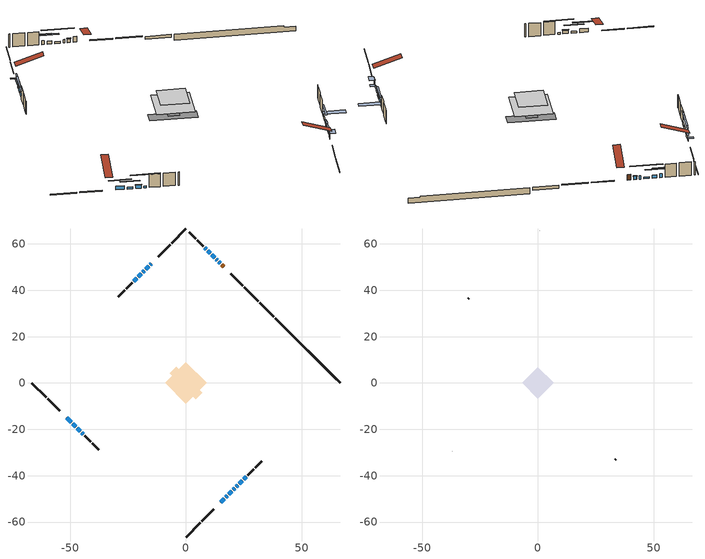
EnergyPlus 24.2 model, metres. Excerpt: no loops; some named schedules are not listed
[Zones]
conditioned space
 floor outside (Floor1 construction): -1.99,0 0,1.99 1.99,0 0,-1.99 z0.77
 floor adiabatic (Floor3 construction): -2.67,0 0,2.67 2.67,0 0,-2.67 z0.77
 floor adiabatic (AdiabaticFloorConstruction): -8.87,0 0,8.87 8.87,0 0,-8.87 z3.21
 floor foundation (Slab1 construction): -6.97,4.16 -4.16,6.97 6.97,-4.16 4.16,-6.97 z-1.43
 floor foundation (Slab2 construction): -2.67,0 0,2.67 2.67,0 0,-2.67 z-0.3
 wall outside (RimJoist1 construction): 0,-66.45 6.09,-60.36 / -66.45,0 -60.36,-6.09 / 0,66.45 -6.09,60.36 / 31.23,35.22 25.14,41.31 z0.77:1.07
 wall outside (RimJoist2 construction): 6.75,-59.71 11.97,-54.48 / -59.71,-6.75 -54.48,-11.97 / -6.75,59.71 -11.97,54.48 / 24.48,41.97 19.26,47.2 z0.77:1.07
 wall outside (AdiabaticWallConstruction 1): 16.22,50.23 15.39,51.06 z0.77:2.8
 wall outside (AdiabaticWallConstruction): -15,51.45 -15.4,51.05 / 24.98,-41.47 26.06,-40.39 z0.77:1.69; 15.01,-51.45 16.46,-49.99 z0.77:2.83; 17.12,-49.34 17.77,-48.69 / 21.69,-44.76 22.34,-44.11 z0.77:1.61; -51.45,-15.01 -49.47,-16.98 / -21.26,45.19 -22.59,43.86 / 22.99,-43.46 24.33,-42.13 z0.77:2.17; -48.81,-17.64 -47.52,-18.93 z0.77:1.43; 14.73,51.72 14.1,52.35 / -16.06,50.4 -17.32,49.14 / -46.86,-19.59 -45.6,-20.85 z0.77:1.97; 18.42,-48.03 19.79,-46.67 / 20.44,-46.01 21.04,-45.42 z0.77:2.07; 13.45,53 13.15,53.3 z0.77:1.99; 12.5,53.96 11.2,55.25 z0.77:1.4; -44.95,-21.5 -44.41,-22.05 z0.77:1.38; 10.54,55.91 9.47,56.99 z0.77:1.84; 8.81,57.64 8.16,58.29 / -17.97,48.48 -18.62,47.83 z0.77:2.14; -19.28,47.18 -20.61,45.85 z0.77:2.19
 wall outside (Wall1 construction): 26.72,-39.74 29.29,-37.17 / -43.75,-22.7 -41.18,-25.27 / -23.25,43.2 -25.82,40.63 / 7.51,58.95 4.94,61.52 z0.77:5.65
 wall outside (Wall2 construction): 29.94,-36.51 32.72,-33.74 / -40.53,-25.93 -37.75,-28.7 / -26.48,39.98 -29.25,37.2 / 4.28,62.17 1.51,64.94 z0.77:5.65
 wall foundation (FoundationWall1 construction): 38.58,27.88,-1.43 38.58,27.88,0.7 63.66,2.79,0.7 63.66,2.79,0.29 66.45,0,0.29 66.45,0,-1.43
 wall foundation (FoundationWall2 construction): 37.92,28.53 31.89,34.57 z-0.3:0.77
 window (WindowConstruction 17): -15.01,51.45 -15.4,51.05 z0.77:1.68
 window (WindowConstruction 7): 15.01,-51.45 16.46,-49.99 z0.77:2.83
 window (WindowConstruction 8): 17.12,-49.33 17.76,-48.69 z0.77:1.61
 window (WindowConstruction 9): -51.45,-15.01 -49.47,-16.98 z0.77:2.17
 window (WindowConstruction 10): -48.81,-17.64 -47.52,-18.93 z0.77:1.43
 window (WindowConstruction 11): 14.73,51.72 14.1,52.35 z0.77:1.96
 window (WindowConstruction 12): -16.06,50.4 -17.32,49.14 z0.77:1.96
 window (WindowConstruction 13): 18.42,-48.03 19.79,-46.67 z0.77:2.07
 window (WindowConstruction 14): 20.44,-46.01 21.03,-45.42 z0.77:2.07
 window (WindowConstruction 18): 13.45,53.01 13.15,53.3 z0.77:1.99
 window (WindowConstruction 15): 21.69,-44.76 22.34,-44.11 z0.77:1.61
 window (WindowConstruction 16): -46.86,-19.59 -45.6,-20.85 z0.77:1.96
 window (WindowConstruction 19): 12.49,53.96 11.2,55.25 z0.77:1.4
 window (WindowConstruction 20): -44.95,-21.51 -44.41,-22.04 z0.77:1.38
 window (WindowConstruction): 10.54,55.91 9.47,56.99 z0.77:1.84
 window (WindowConstruction 1): 8.81,57.64 8.16,58.29 z0.77:2.14
 window (WindowConstruction 2): -17.97,48.48 -18.62,47.83 z0.77:2.14
 window (WindowConstruction 3): -19.28,47.18 -20.61,45.85 z0.77:2.19
 window (WindowConstruction 4): -21.26,45.19 -22.59,43.86 z0.77:2.17
 window (WindowConstruction 5): 23,-43.46 24.33,-42.13 z0.77:2.17
 window (WindowConstruction 6): 24.98,-41.47 26.06,-40.39 z0.77:1.68
 door (Door): 16.22,50.23 15.39,51.06 z0.77:2.8
 ceiling adiabatic (AdiabaticFloorConstruction): 0,-8.87 8.87,0 0,8.87 -8.87,0 z3.21
attic - vented
 floor to conditioned space (Floor2 construction Reversed): -6.7,0 0,6.7 6.7,0 0,-6.7 z5.65
 wall outside (Wall3 construction): 33.37,-33.08 33.57,-32.89 / -37.1,-29.36 -36.9,-29.55 / -29.91,36.55 -30.1,36.35 / 0.85,65.6 0.66,65.8 z0.77:5.65
 roof outside (Roof1 construction): 14.35,-52.1,5.65 7.83,-45.58,8.72 6.11,-47.3,8.72 12.63,-53.82,5.65; -52.1,-14.35,5.65 -45.58,-7.83,8.72 -47.3,-6.11,8.72 -53.82,-12.63,5.65; -14.35,52.1,5.65 -7.83,45.58,8.72 -6.11,47.3,8.72 -12.63,53.82,5.65; 16.88,49.57,5.65 10.36,43.05,8.72 12.08,41.33,8.72 18.6,47.85,5.65
shading: -15.51,50.95 -14.9,51.55 -16.19,52.85 -16.8,52.24 z1.83; 16.57,-49.89 14.9,-51.55 16.19,-52.85 17.86,-51.18 z2.98; 17.87,-48.58 17.01,-49.44 18.31,-50.73 19.16,-49.88 z1.76; -47.82,-18.63 -53.09,-13.36 -53.38,-13.65 -48.11,-18.92 z4.49; -45.87,-20.58 -50.46,-15.99 -50.75,-16.28 -46.16,-20.87 z3.76; 13.96,52.49 14.88,51.58 15.17,51.87 14.25,52.78 z2.17; -17.46,48.99 -15.92,50.54 -16.21,50.83 -17.75,49.28 z2.17; 19.93,-46.52 18.28,-48.17 18.57,-48.46 20.22,-46.82 z2.27; 21.18,-45.28 20.3,-46.15 20.59,-46.44 21.47,-45.57 z2.27; 22.48,-43.97 21.55,-44.9 21.84,-45.19 22.77,-44.26 z1.81; -45.46,-20.99 -47.01,-19.45 -47.3,-19.74 -45.75,-21.28 z2.17; 8.04,58.41 15.66,50.8 15.95,51.09 8.33,58.7 z5.88; -41.25,-25.21 -48.11,-18.34 -48.4,-18.63 -41.54,-25.5 z5.85; 7.82,58.63 12.19,54.26 12.48,54.55 8.11,58.92 z4.17; 6.52,59.94 10.46,56 10.75,56.29 6.81,60.23 z4.47; -20.27,46.19 -16.33,50.13 -16.62,50.42 -20.56,46.48 z4.47; -22.25,44.2 -17.63,48.82 -17.92,49.11 -22.54,44.49 z4.52; -24.24,42.21 -19.62,46.84 -19.91,47.13 -24.53,42.5 z4.49; 25.97,-40.48 21.35,-45.1 21.64,-45.39 26.26,-40.77 z4.49; 26.17,-40.29 24.88,-41.58 30.05,-46.75 31.34,-45.46 z1.83
[Building]
Building 1: Terrain=Suburbs
[Site:Location]
Moncton Intl AP_NB: Latitude {deg}=46.11; Longitude {deg}=-64.68; Time Zone {hr}=-4; Elevation {m}=71; Keep Site Location Information=Yes
[Site:GroundTemperature:Shallow]
1.33672, -0.726403, -0.891626, 0.0874321, 4.0178, 7.92987, 11.3214, 13.4699, 13.6524, 11.905, 8.59993, 4.80787
[Site:WaterMainsTemperature]
Calculation Method=Schedule; Temperature Schedule=mains temperature schedule
[Material] Roughness=Rough; Thermal Absorptance=0.9
Name | Thickness {m} | Conductivity {W/m-K} | Density {kg/m3} | Specific Heat {J/kg-K} | Solar Absorptance | Visible Absorptance
asphalt or fiberglass shingles | 0.00635 | 0.162714 | 1121.4 | 1465.45 | 0.4 | 0.4
ceiling loosefill ins | 0.254 | 0.0480833 | 16.02 | 1046.75 | 0.7 | 0.7
ceiling stud and cavity | 0.1397 | 0.0862361 | 65.682 | 1177.47 | 0.7 | 0.7
concrete 4.0 in. | 0.1016 | 1.803125 | 2242.8 | 837.4 | 0.7 | 0.7
concrete 8.0 in. | 0.2032 | 1.803125 | 2242.8 | 837.4 | 0.7 | 0.7
door material | 0.04445 | 0.053851 | 512.64 | 1214.23 | 0.7 | 0.7
exterior vertical ins | 0.0207206 | 0.029427 | 32.04 | 1214.23 | 0.7 | 0.7
exterior vertical ins 1 | 0.00108814 | 0.029427 | 32.04 | 1214.23 | 0.7 | 0.7
floor covering | 0.0127 | 0.0433444 | 54.468 | 1339.84 | 0.6 | 0.6
floor covering 1 | 0.0127 | 9.015625 | 54.468 | 1339.84 | 0.6 | 0.6
floor rigid ins | 0.051816 | 0.029427 | 32.04 | 1214.23 | 0.7 | 0.7
floor rigid ins 1; wall rigid ins | 0.512978 | 0.029427 | 32.04 | 1214.23 | 0.7 | 0.7
floor stud and cavity | 0.1397 | 0.398287 | 92.3553 | 1139.71 | 0.7 | 0.7
floor stud and cavity 1 | 0.0889 | 0.266847 | 50.32683 | 1063.81 | 0.7 | 0.7
floor stud and cavity 2 | 0.1397 | 1.75129 | 37.0049 | 1207.88 | 0.7 | 0.7
furniture material conditioned space 1 | 0.1524 | 0.115458 | 640.8 | 1214.23 | 0.6 | 0.6
gypsum board | 0.0127 | 0.160291 | 801 | 837.4 | 0.6 | 0.6
gypsum board 1 | 0.0127 | 0.160291 | 801 | 837.4 | 0.7 | 0.7
osb sheathing 0.5 in. | 0.0127 | 0.115458 | 512.64 | 1214.23 | 0.7 | 0.7
osb sheathing 0.75 in. | 0.01905 | 0.115458 | 512.64 | 1214.23 | 0.7 | 0.7
osb sheathing 2.0 in. | 0.0508 | 0.115458 | 512.64 | 1214.23 | 0.7 | 0.7
rim joist stud and cavity | 0.0508 | 0.0434109 | 125.044 | 1163.47 | 0.6 | 0.6
rim joist stud and cavity 1 | 0.0508 | 0.0631872 | 125.044 | 1163.47 | 0.6 | 0.6
wall stud and cavity | 0.1397 | 0.110654 | 139.0536 | 1170.24 | 0.7 | 0.7
wall stud and cavity 1 | 0.1397 | 0.110808 | 139.0536 | 1170.24 | 0.7 | 0.7
wall stud and cavity 2 | 0.0889 | 6.1454 | 50.32683 | 1063.81 | 0.6 | 0.6
wall stud and cavity 3 | 0.0889 | 0.380278 | 52.3479 | 1209.89 | 0.7 | 0.7
wall stud and cavity 4 | 0.0889 | 0.391764 | 83.0341 | 1211.67 | 0.7 | 0.7
wood siding | 0.0254 | 0.102417 | 544.68 | 1172.36 | 0.4 | 0.4
wood siding 1 | 0.00254 | 0.102417 | 544.68 | 1172.36 | 0.4 | 0.4
wood siding 2; wood siding 3; wood siding 4 | 0.0254 | 0.102417 | 544.68 | 1172.36 | 0.7 | 0.7
[WindowMaterial:SimpleGlazingSystem]
Name | U-Factor {W/m2-K} | Solar Heat Gain Coefficient
WindowMaterial | 2.2394 | 0.57
WindowMaterial 1 | 2.28596 | 0.55
WindowMaterial 10 | 2.31265 | 0.54
WindowMaterial 11 | 2.09632 | 0.64
WindowMaterial 12 | 2.31492 | 0.54
WindowMaterial 13 | 2.986628 | 0.6
WindowMaterial 14 | 7.47906 | 0.7
WindowMaterial 15 | 4.83993 | 0.55
WindowMaterial 2 | 2.946882 | 0.58
WindowMaterial 3 | 2.16275 | 0.6
WindowMaterial 4 | 2.89692 | 0.69
WindowMaterial 5 | 2.2729 | 0.55
WindowMaterial 6 | 2.969594 | 0.6
WindowMaterial 7 | 2.3717 | 0.51
WindowMaterial 8 | 2.061114 | 0.65
WindowMaterial 9 | 2.43132 | 0.48
[Construction]
AdiabaticFloorConstruction: floor stud and cavity 2, floor rigid ins 1, osb sheathing 0.75 in., floor covering
AdiabaticWallConstruction: wood siding 3, wall rigid ins, wall stud and cavity 3, gypsum board
AdiabaticWallConstruction 1: wood siding 4, wall rigid ins, wall stud and cavity 3, gypsum board
Door: door material
Floor1 construction: floor stud and cavity, floor rigid ins, osb sheathing 0.75 in., floor covering
Floor2 construction Reversed: gypsum board, ceiling stud and cavity, ceiling loosefill ins
Floor3 construction: floor stud and cavity 1, floor covering 1
FoundationWall1 construction: concrete 8.0 in., gypsum board 1
FoundationWall2 construction: concrete 8.0 in.
furniture construction conditioned space 1: furniture material conditioned space 1
PartitionWallConstruction: gypsum board, wall stud and cavity 4, gypsum board
RimJoist1 construction: wood siding 2, osb sheathing 2.0 in., rim joist stud and cavity
RimJoist2 construction: wood siding 2, osb sheathing 2.0 in., rim joist stud and cavity 1
Roof1 construction: asphalt or fiberglass shingles
Slab1 construction; Slab2 construction: concrete 4.0 in.
Wall1 construction: wood siding, osb sheathing 0.5 in., wall stud and cavity, gypsum board
Wall2 construction: wood siding, osb sheathing 0.5 in., wall stud and cavity 1, gypsum board
Wall3 construction: wood siding 1, wall stud and cavity 2
WindowConstruction: WindowMaterial
WindowConstruction 1: WindowMaterial 1
WindowConstruction 10: WindowMaterial 9
WindowConstruction 11; WindowConstruction 12; WindowConstruction 16: WindowMaterial 10
WindowConstruction 13: WindowMaterial 11
WindowConstruction 14: WindowMaterial 12
WindowConstruction 15; WindowConstruction 8: WindowMaterial 7
WindowConstruction 17; WindowConstruction 18: WindowMaterial 13
WindowConstruction 19: WindowMaterial 14
WindowConstruction 2: WindowMaterial 2
WindowConstruction 20: WindowMaterial 15
WindowConstruction 3: WindowMaterial 3
WindowConstruction 4; WindowConstruction 5: WindowMaterial 4
WindowConstruction 6: WindowMaterial 5
WindowConstruction 7: WindowMaterial 6
WindowConstruction 9: WindowMaterial 8
[Zone] Multiplier=1; Part of Total Floor Area=Yes
Name | Volume {m3}
attic - vented | 44.7752
conditioned space | 504
[Space]
Name | Zone | Volume {m3}
attic - vented 1 | attic - vented | 44.7752
conditioned space 1 | conditioned space | 504
[ZoneInfiltration:EffectiveLeakageArea]
infil attic - vented 1: Zone or Space=attic - vented 1; Schedule=Always On Discrete; Effective Air Leakage Area {cm2}=3165.88; Stack Coefficient=0.000552949; Wind Coefficient=1.58878e-05
[ZoneMixing]
whole house fan mix: Zone or Space=attic - vented; Schedule=Always On Continuous; Design Flow Rate Calculation Method=Flow/Zone; Design Flow Rate {m3/s}=0; Source Zone or Space=conditioned space
[SurfaceProperty:ExposedFoundationPerimeter] Exposed Perimeter Calculation Method=TotalExposedPerimeter
Name | Total Exposed Perimeter {m}
Slab1 | 39.422
Slab2 | 8.534
[InternalMass] Zone or ZoneList=conditioned space; Space or SpaceList=conditioned space 1
Name | Construction | Surface Area {m2}
furniture mass conditioned space 1 | furniture construction conditioned space 1 | 102.456
partition wall mass | PartitionWallConstruction | 241.929
[Lights]
interior lighting: Zone or ZoneList or Space or SpaceList=conditioned space 1; Schedule=interior lighting schedule; Design Level Calculation Method=LightingLevel; Lighting Level {W}=343.2; Return Air Fraction=0; Fraction Radiant=0.6; Fraction Visible=0.2; Fraction Replaceable=1
[People]
occupants: Zone or ZoneList or Space or SpaceList=conditioned space 1; Number of People Schedule=occupants schedule; Number of People Calculation Method=People; Number of People=3; Fraction Radiant=0.314171; Sensible Heat Fraction=0.56303; Activity Level Schedule=occupants activity schedule; Carbon Dioxide Generation Rate {m3/s-W}=0; Enable ASHRAE 55 Comfort Warnings=No; Mean Radiant Temperature Calculation Type=EnclosureAveraged
[ElectricEquipment] Zone or ZoneList or Space or SpaceList=conditioned space 1; Design Level Calculation Method=EquipmentLevel
Name | Schedule | Design Level {W} | Fraction Latent | Fraction Radiant | Fraction Lost
clothes dryer | clothes dryer schedule | 140.772 | 0.015 | 0.081 | 0.85
clothes washer | clothes washer schedule | 32.1985 | 0.03 | 0.162 | 0.7
cooking range | cooking range schedule | 215.147 | 0.08 | 0.432 | 0.2
dishwasher | dishwasher schedule | 66.8632 | 0.3 | 0.18 | 0.4
fridge | fridge schedule | 72.9452 | 0 | 0.6 | 0
mech vent bath fan 0 | mech vent bath fan 0 schedule | 50.2 | 0 | 0 | 1
mech vent house fan | mech vent house fan schedule | 0 | 0 | 0 | 1
mech vent house fan cfis | mech vent house fan cfis schedule | 0 | 0 | 0 | 0
misc plug loads | misc plug loads schedule | 494.7 | 0.045 | 0.513 | 0.1
whole house fan | Always On Discrete | 0 | 0 | 0 | 1
[OtherEquipment] Zone or ZoneList or Space or SpaceList=conditioned space 1; Design Level Calculation Method=EquipmentLevel
Name | Fuel Type | Schedule | Design Level {W} | Fraction Latent | Fraction Radiant | Fraction Lost
clothes dryer 1 | Electricity | clothes dryer schedule | 0 | 0.015 | 0.081 | 0.85
cooking range 1 | Electricity | cooking range schedule | 0 | 0.08 | 0.432 | 0.2
general water use latent | None | general water use schedule | 62.594 | 1 | 0 | 0
general water use sensible | None | general water use schedule | -61.6891 | 0 | 0.6 | 0
mech vent house fan latent load | None | Always On Discrete | 0 | 1 | 0 | 0
mech vent house fan sensible load | None | Always On Discrete | 0 | 0 | 0 | 0
water heater energy adjustment1 | Electricity | Always On Discrete | 0.01 | 0 | 0 | 1
[ZoneInfiltration:DesignFlowRate] Zone or ZoneList or Space or SpaceList=conditioned space 1; Schedule=Always On Discrete; Design Flow Rate Calculation Method=Flow/Zone; Design Flow Rate {m3/s}=0
infil flow; natural vent flow; whole house fan flow
[ZoneControl:Thermostat]
conditioned space Thermostat: Zone or ZoneList=conditioned space; Control Type Schedule=conditioned space Thermostat Schedule; Control 1=conditioned space temperature setpoint; Temperature Difference Between Cutout And Setpoint {deltaC}=0
[ThermostatSetpoint:DualSetpoint]
conditioned space temperature setpoint: Heating Setpoint Temperature Schedule=heating setpoint; Cooling Setpoint Temperature Schedule=cooling setpoint
[Zone equipment]
conditioned space: electric baseboard
[Foundation:Kiva] Initial Indoor Air Temperature {C}=18; Wall Depth Below Slab {m}=0.2032; Custom Block Z Position 1 {m}=0
Name | Wall Height Above Grade {m} | Custom Block Material Name 1 | Custom Block Depth 1 {m} | Custom Block X Position 1 {m}
Foundation Kiva 1 | 0.700004 | exterior vertical ins | 2.13 | 0.2159
Foundation Kiva 2 | 0.769986 | exterior vertical ins 1 | 1.07 | 0.2032
[Foundation:Kiva:Settings]
Soil Conductivity {W/m-K}=0.849921; Soil Density {kg/m3}=1842.3; Soil Specific Heat {J/kg-K}=418.7; Ground Solar Absorptivity=0.9; Ground Thermal Absorptivity=0.9; Ground Surface Roughness {m}=0.03; Far-Field Width {m}=40; Deep-Ground Boundary Condition=ZeroFlux; Deep-Ground Depth {m}=40; Minimum Cell Dimension {m}=0.2; Maximum Cell Growth Coefficient=3; Simulation Timestep=Timestep
[Exterior:Lights]
exterior lighting: Schedule=exterior lighting schedule; Design Level {W}=75.6
[EnergyManagementSystem:Sensor] Output:Variable or Output:Meter Index Key=conditioned space
Name | Output:Variable or Output:Meter
conditioned_space_clg_unmet_s | Zone Cooling Setpoint Not Met Time
conditioned_space_htg_unmet_s | Zone Heating Setpoint Not Met Time
fridge_tin_s; tin_s; tin_s_1 | Zone Mean Air Temperature
tout_s | Zone Outdoor Air Drybulb Temperature
win_s | Zone Air Humidity Ratio
[Schedule:Constant]
Name | Hourly Value
Always On Continuous; mech vent house fan schedule; mech vent house fan cfis schedule; Always On Discrete | 1
occupants activity schedule | 117.228
fridge schedule | 0
[Schedule:Week:Daily]
interior lighting schedule Week Rule - Jan1-Jan27: interior lighting schedule day, interior lighting schedule day, interior lighting schedule day, interior lighting schedule day, interior lighting schedule day, interior lighting schedule day, interior lighting schedule day, interior lighting schedule default day, interior lighting schedule default day, interior lighting schedule default day, interior lighting schedule default day, interior lighting schedule default day
interior lighting schedule Week Rule - Jan28-Feb3: interior lighting schedule day, interior lighting schedule day, interior lighting schedule day, interior lighting schedule day, interior lighting schedule day 1, interior lighting schedule day 1, interior lighting schedule day 1, interior lighting schedule default day, interior lighting schedule default day, interior lighting schedule default day, interior lighting schedule default day, interior lighting schedule default day
interior lighting schedule Week Rule - Feb4-Feb24: interior lighting schedule day 1, interior lighting schedule day 1, interior lighting schedule day 1, interior lighting schedule day 1, interior lighting schedule day 1, interior lighting schedule day 1, interior lighting schedule day 1, interior lighting schedule default day, interior lighting schedule default day, interior lighting schedule default day, interior lighting schedule default day, interior lighting schedule default day
interior lighting schedule Week Rule - Feb25-Mar3: interior lighting schedule day 1, interior lighting schedule day 1, interior lighting schedule day 1, interior lighting schedule day 1, interior lighting schedule day 2, interior lighting schedule day 2, interior lighting schedule day 2, interior lighting schedule default day, interior lighting schedule default day, interior lighting schedule default day, interior lighting schedule default day, interior lighting schedule default day
interior lighting schedule Week Rule - Mar4-Mar31: interior lighting schedule day 2, interior lighting schedule day 2, interior lighting schedule day 2, interior lighting schedule day 2, interior lighting schedule day 2, interior lighting schedule day 2, interior lighting schedule day 2, interior lighting schedule default day, interior lighting schedule default day, interior lighting schedule default day, interior lighting schedule default day, interior lighting schedule default day
interior lighting schedule Week Rule - Apr1-Apr28: interior lighting schedule day 3, interior lighting schedule day 3, interior lighting schedule day 3, interior lighting schedule day 3, interior lighting schedule day 3, interior lighting schedule day 3, interior lighting schedule day 3, interior lighting schedule default day, interior lighting schedule default day, interior lighting schedule default day, interior lighting schedule default day, interior lighting schedule default day
interior lighting schedule Week Rule - Apr29-May5: interior lighting schedule day 3, interior lighting schedule day 3, interior lighting schedule day 4, interior lighting schedule day 4, interior lighting schedule day 4, interior lighting schedule day 4, interior lighting schedule day 4, interior lighting schedule default day, interior lighting schedule default day, interior lighting schedule default day, interior lighting schedule default day, interior lighting schedule default day
interior lighting schedule Week Rule - May6-May26: interior lighting schedule day 4, interior lighting schedule day 4, interior lighting schedule day 4, interior lighting schedule day 4, interior lighting schedule day 4, interior lighting schedule day 4, interior lighting schedule day 4, interior lighting schedule default day, interior lighting schedule default day, interior lighting schedule default day, interior lighting schedule default day, interior lighting schedule default day
interior lighting schedule Week Rule - May27-Jun2: interior lighting schedule day 4, interior lighting schedule day 4, interior lighting schedule day 4, interior lighting schedule day 4, interior lighting schedule day 4, interior lighting schedule day 5, interior lighting schedule day 5, interior lighting schedule default day, interior lighting schedule default day, interior lighting schedule default day, interior lighting schedule default day, interior lighting schedule default day
interior lighting schedule Week Rule - Jun3-Jun30: interior lighting schedule day 5, interior lighting schedule day 5, interior lighting schedule day 5, interior lighting schedule day 5, interior lighting schedule day 5, interior lighting schedule day 5, interior lighting schedule day 5, interior lighting schedule default day, interior lighting schedule default day, interior lighting schedule default day, interior lighting schedule default day, interior lighting schedule default day
interior lighting schedule Week Rule - Jul1-Jul28: interior lighting schedule day 6, interior lighting schedule day 6, interior lighting schedule day 6, interior lighting schedule day 6, interior lighting schedule day 6, interior lighting schedule day 6, interior lighting schedule day 6, interior lighting schedule default day, interior lighting schedule default day, interior lighting schedule default day, interior lighting schedule default day, interior lighting schedule default day
interior lighting schedule Week Rule - Jul29-Aug4: interior lighting schedule day 6, interior lighting schedule day 6, interior lighting schedule day 6, interior lighting schedule day 7, interior lighting schedule day 7, interior lighting schedule day 7, interior lighting schedule day 7, interior lighting schedule default day, interior lighting schedule default day, interior lighting schedule default day, interior lighting schedule default day, interior lighting schedule default day
interior lighting schedule Week Rule - Aug5-Aug25: interior lighting schedule day 7, interior lighting schedule day 7, interior lighting schedule day 7, interior lighting schedule day 7, interior lighting schedule day 7, interior lighting schedule day 7, interior lighting schedule day 7, interior lighting schedule default day, interior lighting schedule default day, interior lighting schedule default day, interior lighting schedule default day, interior lighting schedule default day
interior lighting schedule Week Rule - Aug26-Sep1: interior lighting schedule day 7, interior lighting schedule day 7, interior lighting schedule day 7, interior lighting schedule day 7, interior lighting schedule day 7, interior lighting schedule day 7, interior lighting schedule day 8, interior lighting schedule default day, interior lighting schedule default day, interior lighting schedule default day, interior lighting schedule default day, interior lighting schedule default day
interior lighting schedule Week Rule - Sep2-Sep29: interior lighting schedule day 8, interior lighting schedule day 8, interior lighting schedule day 8, interior lighting schedule day 8, interior lighting schedule day 8, interior lighting schedule day 8, interior lighting schedule day 8, interior lighting schedule default day, interior lighting schedule default day, interior lighting schedule default day, interior lighting schedule default day, interior lighting schedule default day
interior lighting schedule Week Rule - Sep30-Oct6: interior lighting schedule day 8, interior lighting schedule day 9, interior lighting schedule day 9, interior lighting schedule day 9, interior lighting schedule day 9, interior lighting schedule day 9, interior lighting schedule day 9, interior lighting schedule default day, interior lighting schedule default day, interior lighting schedule default day, interior lighting schedule default day, interior lighting schedule default day
interior lighting schedule Week Rule - Oct7-Oct27: interior lighting schedule day 9, interior lighting schedule day 9, interior lighting schedule day 9, interior lighting schedule day 9, interior lighting schedule day 9, interior lighting schedule day 9, interior lighting schedule day 9, interior lighting schedule default day, interior lighting schedule default day, interior lighting schedule default day, interior lighting schedule default day, interior lighting schedule default day
interior lighting schedule Week Rule - Oct28-Nov3: interior lighting schedule day 9, interior lighting schedule day 9, interior lighting schedule day 9, interior lighting schedule day 9, interior lighting schedule day 10, interior lighting schedule day 10, interior lighting schedule day 10, interior lighting schedule default day, interior lighting schedule default day, interior lighting schedule default day, interior lighting schedule default day, interior lighting schedule default day
interior lighting schedule Week Rule - Nov4-Nov24: interior lighting schedule day 10, interior lighting schedule day 10, interior lighting schedule day 10, interior lighting schedule day 10, interior lighting schedule day 10, interior lighting schedule day 10, interior lighting schedule day 10, interior lighting schedule default day, interior lighting schedule default day, interior lighting schedule default day, interior lighting schedule default day, interior lighting schedule default day
interior lighting schedule Week Rule - Nov25-Dec1: interior lighting schedule day 10, interior lighting schedule day 10, interior lighting schedule day 10, interior lighting schedule day 10, interior lighting schedule day 10, interior lighting schedule day 10, interior lighting schedule day 11, interior lighting schedule default day, interior lighting schedule default day, interior lighting schedule default day, interior lighting schedule default day, interior lighting schedule default day
interior lighting schedule Week Rule - Dec2-Dec31: interior lighting schedule day 11, interior lighting schedule day 11, interior lighting schedule day 11, interior lighting schedule day 11, interior lighting schedule day 11, interior lighting schedule day 11, interior lighting schedule day 11, interior lighting schedule default day, interior lighting schedule default day, interior lighting schedule default day, interior lighting schedule default day, interior lighting schedule default day
occupants schedule Week Rule - Jan1-Dec31: occupants schedule day, occupants schedule day, occupants schedule day, occupants schedule day, occupants schedule day, occupants schedule day, occupants schedule day, occupants schedule default day, occupants schedule default day, occupants schedule default day, occupants schedule default day, occupants schedule default day
clothes dryer schedule Week Rule - Jan1-Dec31: clothes dryer schedule day, clothes dryer schedule day, clothes dryer schedule day, clothes dryer schedule day, clothes dryer schedule day, clothes dryer schedule day, clothes dryer schedule day, clothes dryer schedule default day, clothes dryer schedule default day, clothes dryer schedule default day, clothes dryer schedule default day, clothes dryer schedule default day
clothes washer schedule Week Rule - Jan1-Dec31: clothes washer schedule day, clothes washer schedule day, clothes washer schedule day, clothes washer schedule day, clothes washer schedule day, clothes washer schedule day, clothes washer schedule day, clothes washer schedule default day, clothes washer schedule default day, clothes washer schedule default day, clothes washer schedule default day, clothes washer schedule default day
cooking range schedule Week Rule - Jan1-Dec31: cooking range schedule day, cooking range schedule day, cooking range schedule day, cooking range schedule day, cooking range schedule day, cooking range schedule day, cooking range schedule day, cooking range schedule default day, cooking range schedule default day, cooking range schedule default day, cooking range schedule default day, cooking range schedule default day
dishwasher schedule Week Rule - Jan1-Dec31: dishwasher schedule day, dishwasher schedule day, dishwasher schedule day, dishwasher schedule day, dishwasher schedule day, dishwasher schedule day, dishwasher schedule day, dishwasher schedule default day, dishwasher schedule default day, dishwasher schedule default day, dishwasher schedule default day, dishwasher schedule default day
mech vent bath fan 0 schedule Week Rule - Jan1-Dec31: mech vent bath fan 0 schedule day, mech vent bath fan 0 schedule day, mech vent bath fan 0 schedule day, mech vent bath fan 0 schedule day, mech vent bath fan 0 schedule day, mech vent bath fan 0 schedule day, mech vent bath fan 0 schedule day, mech vent bath fan 0 schedule default day, mech vent bath fan 0 schedule default day, mech vent bath fan 0 schedule default day, mech vent bath fan 0 schedule default day, mech vent bath fan 0 schedule default day
misc plug loads schedule Week Rule - Jan1-Dec31: misc plug loads schedule day, misc plug loads schedule day, misc plug loads schedule day, misc plug loads schedule day, misc plug loads schedule day, misc plug loads schedule day, misc plug loads schedule day, misc plug loads schedule default day, misc plug loads schedule default day, misc plug loads schedule default day, misc plug loads schedule default day, misc plug loads schedule default day
general water use schedule Week Rule - Jan1-Dec31: general water use schedule day, general water use schedule day, general water use schedule day, general water use schedule day, general water use schedule day, general water use schedule day, general water use schedule day, general water use schedule default day, general water use schedule default day, general water use schedule default day, general water use schedule default day, general water use schedule default day
exterior lighting schedule Week Rule - Jan1-Jan27: exterior lighting schedule day, exterior lighting schedule day, exterior lighting schedule day, exterior lighting schedule day, exterior lighting schedule day, exterior lighting schedule day, exterior lighting schedule day, exterior lighting schedule default day, exterior lighting schedule default day, exterior lighting schedule default day, exterior lighting schedule default day, exterior lighting schedule default day
exterior lighting schedule Week Rule - Jan28-Feb3: exterior lighting schedule day, exterior lighting schedule day, exterior lighting schedule day, exterior lighting schedule day, exterior lighting schedule day 1, exterior lighting schedule day 1, exterior lighting schedule day 1, exterior lighting schedule default day, exterior lighting schedule default day, exterior lighting schedule default day, exterior lighting schedule default day, exterior lighting schedule default day
exterior lighting schedule Week Rule - Feb4-Feb24: exterior lighting schedule day 1, exterior lighting schedule day 1, exterior lighting schedule day 1, exterior lighting schedule day 1, exterior lighting schedule day 1, exterior lighting schedule day 1, exterior lighting schedule day 1, exterior lighting schedule default day, exterior lighting schedule default day, exterior lighting schedule default day, exterior lighting schedule default day, exterior lighting schedule default day
exterior lighting schedule Week Rule - Feb25-Mar3: exterior lighting schedule day 1, exterior lighting schedule day 1, exterior lighting schedule day 1, exterior lighting schedule day 1, exterior lighting schedule day 2, exterior lighting schedule day 2, exterior lighting schedule day 2, exterior lighting schedule default day, exterior lighting schedule default day, exterior lighting schedule default day, exterior lighting schedule default day, exterior lighting schedule default day
exterior lighting schedule Week Rule - Mar4-Mar31: exterior lighting schedule day 2, exterior lighting schedule day 2, exterior lighting schedule day 2, exterior lighting schedule day 2, exterior lighting schedule day 2, exterior lighting schedule day 2, exterior lighting schedule day 2, exterior lighting schedule default day, exterior lighting schedule default day, exterior lighting schedule default day, exterior lighting schedule default day, exterior lighting schedule default day
exterior lighting schedule Week Rule - Apr1-Apr28: exterior lighting schedule day 3, exterior lighting schedule day 3, exterior lighting schedule day 3, exterior lighting schedule day 3, exterior lighting schedule day 3, exterior lighting schedule day 3, exterior lighting schedule day 3, exterior lighting schedule default day, exterior lighting schedule default day, exterior lighting schedule default day, exterior lighting schedule default day, exterior lighting schedule default day
exterior lighting schedule Week Rule - Apr29-May5: exterior lighting schedule day 3, exterior lighting schedule day 3, exterior lighting schedule day 4, exterior lighting schedule day 4, exterior lighting schedule day 4, exterior lighting schedule day 4, exterior lighting schedule day 4, exterior lighting schedule default day, exterior lighting schedule default day, exterior lighting schedule default day, exterior lighting schedule default day, exterior lighting schedule default day
[Schedule:Year]
interior lighting schedule: interior lighting schedule Week Rule - Jan1-Jan27, 1, 1, 1, 27, interior lighting schedule Week Rule - Jan28-Feb3, 1, 28, 2, 3, interior lighting schedule Week Rule - Feb4-Feb24, 2, 4, 2, 24, interior lighting schedule Week Rule - Feb25-Mar3, 2, 25, 3, 3, interior lighting schedule Week Rule - Mar4-Mar31, 3, 4, 3, 31, interior lighting schedule Week Rule - Apr1-Apr28, 4, 1, 4, 28, interior lighting schedule Week Rule - Apr29-May5, 4, 29, 5, 5, interior lighting schedule Week Rule - May6-May26, 5, 6, 5, 26, interior lighting schedule Week Rule - May27-Jun2, 5, 27, 6, 2, interior lighting schedule Week Rule - Jun3-Jun30, 6, 3, 6, 30, interior lighting schedule Week Rule - Jul1-Jul28, 7, 1, 7, 28, interior lighting schedule Week Rule - Jul29-Aug4, 7, 29, 8, 4, interior lighting schedule Week Rule - Aug5-Aug25, 8, 5, 8, 25, interior lighting schedule Week Rule - Aug26-Sep1, 8, 26, 9, 1, interior lighting schedule Week Rule - Sep2-Sep29, 9, 2, 9, 29, interior lighting schedule Week Rule - Sep30-Oct6, 9, 30, 10, 6, interior lighting schedule Week Rule - Oct7-Oct27, 10, 7, 10, 27, interior lighting schedule Week Rule - Oct28-Nov3, 10, 28, 11, 3, interior lighting schedule Week Rule - Nov4-Nov24, 11, 4, 11, 24, interior lighting schedule Week Rule - Nov25-Dec1, 11, 25, 12, 1, interior lighting schedule Week Rule - Dec2-Dec31, 12, 2, 12, 31
occupants schedule: occupants schedule Week Rule - Jan1-Dec31, 1, 1, 12, 31
clothes dryer schedule: clothes dryer schedule Week Rule - Jan1-Dec31, 1, 1, 12, 31
clothes washer schedule: clothes washer schedule Week Rule - Jan1-Dec31, 1, 1, 12, 31
cooking range schedule: cooking range schedule Week Rule - Jan1-Dec31, 1, 1, 12, 31
dishwasher schedule: dishwasher schedule Week Rule - Jan1-Dec31, 1, 1, 12, 31
mech vent bath fan 0 schedule: mech vent bath fan 0 schedule Week Rule - Jan1-Dec31, 1, 1, 12, 31
misc plug loads schedule: misc plug loads schedule Week Rule - Jan1-Dec31, 1, 1, 12, 31
general water use schedule: general water use schedule Week Rule - Jan1-Dec31, 1, 1, 12, 31
exterior lighting schedule: exterior lighting schedule Week Rule - Jan1-Jan27, 1, 1, 1, 27, exterior lighting schedule Week Rule - Jan28-Feb3, 1, 28, 2, 3, exterior lighting schedule Week Rule - Feb4-Feb24, 2, 4, 2, 24, exterior lighting schedule Week Rule - Feb25-Mar3, 2, 25, 3, 3, exterior lighting schedule Week Rule - Mar4-Mar31, 3, 4, 3, 31, exterior lighting schedule Week Rule - Apr1-Apr28, 4, 1, 4, 28, exterior lighting schedule Week Rule - Apr29-May5, 4, 29, 5, 5, exterior lighting schedule Week Rule - May6-May26, 5, 6, 5, 26, exterior lighting schedule Week Rule - May27-Jun2, 5, 27, 6, 2, exterior lighting schedule Week Rule - Jun3-Jun30, 6, 3, 6, 30, exterior lighting schedule Week Rule - Jul1-Jul28, 7, 1, 7, 28, exterior lighting schedule Week Rule - Jul29-Aug4, 7, 29, 8, 4, exterior lighting schedule Week Rule - Aug5-Aug25, 8, 5, 8, 25, exterior lighting schedule Week Rule - Aug26-Sep1, 8, 26, 9, 1, exterior lighting schedule Week Rule - Sep2-Sep29, 9, 2, 9, 29, exterior lighting schedule Week Rule - Sep30-Oct6, 9, 30, 10, 6, exterior lighting schedule Week Rule - Oct7-Oct27, 10, 7, 10, 27, exterior lighting schedule Week Rule - Oct28-Nov3, 10, 28, 11, 3, exterior lighting schedule Week Rule - Nov4-Nov24, 11, 4, 11, 24, exterior lighting schedule Week Rule - Nov25-Dec1, 11, 25, 12, 1, exterior lighting schedule Week Rule - Dec2-Dec31, 12, 2, 12, 31
[Schedule:Compact]
conditioned space Thermostat Schedule: Through: 12/31, For: AllDays, Until: 24:00, 4
mains temperature schedule: Through: 01/01, For: AllDays, Until: 24:00, 6.09, Through: 01/02, For: AllDays, Until: 24:00, 6.02167, Through: 01/03, For: AllDays, Until: 24:00, 5.95444, Through: 01/04, For: AllDays, Until: 24:00, 5.88833, Through: 01/05, For: AllDays, Until: 24:00, 5.82333, Through: 01/06, For: AllDays, Until: 24:00, 5.75944, Through: 01/07, For: AllDays, Until: 24:00, 5.69667, Through: 01/08, For: AllDays, Until: 24:00, 5.635, Through: 01/09, For: AllDays, Until: 24:00, 5.57444, Through: 01/10, For: AllDays, Until: 24:00, 5.515, Through: 01/11, For: AllDays, Until: 24:00, 5.45722, Through: 01/12, For: AllDays, Until: 24:00, 5.4, Through: 01/13, For: AllDays, Until: 24:00, 5.34444, Through: 01/14, For: AllDays, Until: 24:00, 5.29, Through: 01/15, For: AllDays, Until: 24:00, 5.23667, Through: 01/16, For: AllDays, Until: 24:00, 5.18444, Through: 01/17, For: AllDays, Until: 24:00, 5.13389, Through: 01/18, For: AllDays, Until: 24:00, 5.085, Through: 01/19, For: AllDays, Until: 24:00, 5.03667, Through: 01/20, For: AllDays, Until: 24:00, 4.99, Through: 01/21, For: AllDays, Until: 24:00, 4.94444, Through: 01/22, For: AllDays, Until: 24:00, 4.90056, Through: 01/23, For: AllDays, Until: 24:00, 4.85833, Through: 01/24, For: AllDays, Until: 24:00, 4.81722, Through: 01/25, For: AllDays, Until: 24:00, 4.77722, Through: 01/26, For: AllDays, Until: 24:00, 4.73889, Through: 01/27, For: AllDays, Until: 24:00, 4.70167, Through: 01/28, For: AllDays, Until: 24:00, 4.66611, Through: 01/29, For: AllDays, Until: 24:00, 4.63222, Through: 01/30, For: AllDays, Until: 24:00, 4.59944, Through: 01/31, For: AllDays, Until: 24:00, 4.56833, Through: 02/01, For: AllDays, Until: 24:00, 4.53889, Through: 02/02, For: AllDays, Until: 24:00, 4.51056, Through: 02/03, For: AllDays, Until: 24:00, 4.48389, Through: 02/04, For: AllDays, Until: 24:00, 4.45889, Through: 02/05, For: AllDays, Until: 24:00, 4.435, Through: 02/06, For: AllDays, Until: 24:00, 4.41278, Through: 02/07, For: AllDays, Until: 24:00, 4.39222, Through: 02/08, For: AllDays, Until: 24:00, 4.37333, Through: 02/09, For: AllDays, Until: 24:00, 4.35556, Through: 02/10, For: AllDays, Until: 24:00, 4.33944, Through: 02/11, For: AllDays, Until: 24:00, 4.325, Through: 02/12, For: AllDays, Until: 24:00, 4.31222, Through: 02/13, For: AllDays, Until: 24:00, 4.30056, Through: 02/14, For: AllDays, Until: 24:00, 4.29056, Through: 02/15, For: AllDays, Until: 24:00, 4.28222, Through: 02/16, For: AllDays, Until: 24:00, 4.27556, Through: 02/17, For: AllDays, Until: 24:00, 4.27056, Through: 02/18, For: AllDays, Until: 24:00, 4.26667, Through: 02/19, For: AllDays, Until: 24:00, 4.265, Through: 02/20, For: AllDays, Until: 24:00, 4.26444, Through: 02/21, For: AllDays, Until: 24:00, 4.26556, Through: 02/22, For: AllDays, Until: 24:00, 4.26833, Through: 02/23, For: AllDays, Until: 24:00, 4.27222, Through: 02/24, For: AllDays, Until: 24:00, 4.27833, Through: 02/25, For: AllDays, Until: 24:00, 4.28556, Through: 02/26, For: AllDays, Until: 24:00, 4.29444, Through: 02/27, For: AllDays, Until: 24:00, 4.305, Through: 02/28, For: AllDays, Until: 24:00, 4.31667, Through: 03/01, For: AllDays, Until: 24:00, 4.33056, Through: 03/02, For: AllDays, Until: 24:00, 4.34556, Through: 03/03, For: AllDays, Until: 24:00, 4.36222, Through: 03/04, For: AllDays, Until: 24:00, 4.38, Through: 03/05, For: AllDays, Until: 24:00, 4.4, Through: 03/06, For: AllDays, Until: 24:00, 4.42111, Through: 03/07, For: AllDays, Until: 24:00, 4.44389, Through: 03/08, For: AllDays, Until: 24:00, 4.46833, Through: 03/09, For: AllDays, Until: 24:00, 4.49389, Through: 03/10, For: AllDays, Until: 24:00, 4.52111, Through: 03/11, For: AllDays, Until: 24:00, 4.55, Through: 03/12, For: AllDays, Until: 24:00, 4.58, Through: 03/13, For: AllDays, Until: 24:00, 4.61167, Through: 03/14, For: AllDays, Until: 24:00, 4.645, Through: 03/15, For: AllDays, Until: 24:00, 4.67944, Through: 03/16, For: AllDays, Until: 24:00, 4.71556, Through: 03/17, For: AllDays, Until: 24:00, 4.75333, Through: 03/18, For: AllDays, Until: 24:00, 4.79222, Through: 03/19, For: AllDays, Until: 24:00, 4.83222, Through: 03/20, For: AllDays, Until: 24:00, 4.87444, Through: 03/21, For: AllDays, Until: 24:00, 4.91722, Through: 03/22, For: AllDays, Until: 24:00, 4.96167, Through: 03/23, For: AllDays, Until: 24:00, 5.00778, Through: 03/24, For: AllDays, Until: 24:00, 5.055, Through: 03/25, For: AllDays, Until: 24:00, 5.10333, Through: 03/26, For: AllDays, Until: 24:00, 5.15333, Through: 03/27, For: AllDays, Until: 24:00, 5.20444, Through: 03/28, For: AllDays, Until: 24:00, 5.25667, Through: 03/29, For: AllDays, Until: 24:00, 5.31056, Through: 03/30, For: AllDays, Until: 24:00, 5.36556, Through: 03/31, For: AllDays, Until: 24:00, 5.42167, Through: 04/01, For: AllDays, Until: 24:00, 5.47889, Through: 04/02, For: AllDays, Until: 24:00, 5.53778, Through: 04/03, For: AllDays, Until: 24:00, 5.59722, Through: 04/04, For: AllDays, Until: 24:00, 5.65833, Through: 04/05, For: AllDays, Until: 24:00, 5.72056, Through: 04/06, For: AllDays, Until: 24:00, 5.78389, Through: 04/07, For: AllDays, Until: 24:00, 5.84833, Through: 04/08, For: AllDays, Until: 24:00, 5.91333, Through: 04/09, For: AllDays, Until: 24:00, 5.98, Through: 04/10, For: AllDays, Until: 24:00, 6.04778, Through: 04/11, For: AllDays, Until: 24:00, 6.11667, Through: 04/12, For: AllDays, Until: 24:00, 6.18611, Through: 04/13, For: AllDays, Until: 24:00, 6.25667, Through: 04/14, For: AllDays, Until: 24:00, 6.32833, Through: 04/15, For: AllDays, Until: 24:00, 6.40111, Through: 04/16, For: AllDays, Until: 24:00, 6.47444, Through: 04/17, For: AllDays, Until: 24:00, 6.54889, Through: 04/18, For: AllDays, Until: 24:00, 6.62444, Through: 04/19, For: AllDays, Until: 24:00, 6.70056, Through: 04/20, For: AllDays, Until: 24:00, 6.77722, Through: 04/21, For: AllDays, Until: 24:00, 6.85556, Through: 04/22, For: AllDays, Until: 24:00, 6.93389, Through: 04/23, For: AllDays, Until: 24:00, 7.01333, Through: 04/24, For: AllDays, Until: 24:00, 7.09333, Through: 04/25, For: AllDays, Until: 24:00, 7.17444, Through: 04/26, For: AllDays, Until: 24:00, 7.25611, Through: 04/27, For: AllDays, Until: 24:00, 7.33833, Through: 04/28, For: AllDays, Until: 24:00, 7.42111, Through: 04/29, For: AllDays, Until: 24:00, 7.505, Through: 04/30, For: AllDays, Until: 24:00, 7.58889, Through: 05/01, For: AllDays, Until: 24:00, 7.67389, Through: 05/02, For: AllDays, Until: 24:00, 7.75889, Through: 05/03, For: AllDays, Until: 24:00, 7.845, Through: 05/04, For: AllDays, Until: 24:00, 7.93111, Through: 05/05, For: AllDays, Until: 24:00, 8.01833, Through: 05/06, For: AllDays, Until: 24:00, 8.10556, Through: 05/07, For: AllDays, Until: 24:00, 8.19333, Through: 05/08, For: AllDays, Until: 24:00, 8.28111, Through: 05/09, For: AllDays, Until: 24:00, 8.36944, Through: 05/10, For: AllDays, Until: 24:00, 8.45833, Through: 05/11, For: AllDays, Until: 24:00, 8.54778, Through: 05/12, For: AllDays, Until: 24:00, 8.63722, Through: 05/13, For: AllDays, Until: 24:00, 8.72667, Through: 05/14, For: AllDays, Until: 24:00, 8.81667, Through: 05/15, For: AllDays, Until: 24:00, 8.90722, Through: 05/16, For: AllDays, Until: 24:00, 8.99722, Through: 05/17, For: AllDays, Until: 24:00, 9.08778, Through: 05/18, For: AllDays, Until: 24:00, 9.17889, Through: 05/19, For: AllDays, Until: 24:00, 9.26944, Through: 05/20, For: AllDays, Until: 24:00, 9.36056, Through: 05/21, For: AllDays, Until: 24:00, 9.45111, Through: 05/22, For: AllDays, Until: 24:00, 9.54222, Through: 05/23, For: AllDays, Until: 24:00, 9.63333, Through: 05/24, For: AllDays, Until: 24:00, 9.72389, Through: 05/25, For: AllDays, Until: 24:00, 9.815, Through: 05/26, For: AllDays, Until: 24:00, 9.90556, Through: 05/27, For: AllDays, Until: 24:00, 9.99667, Through: 05/28, For: AllDays, Until: 24:00, 10.0872, Through: 05/29, For: AllDays, Until: 24:00, 10.1772, Through: 05/30, For: AllDays, Until: 24:00, 10.2678, Through: 05/31, For: AllDays, Until: 24:00, 10.3578, Through: 06/01, For: AllDays, Until: 24:00, 10.4472, Through: 06/02, For: AllDays, Until: 24:00, 10.5367, Through: 06/03, For: AllDays, Until: 24:00, 10.6261, Through: 06/04, For: AllDays, Until: 24:00, 10.715, Through: 06/05, For: AllDays, Until: 24:00, 10.8033, Through: 06/06, For: AllDays, Until: 24:00, 10.8917, Through: 06/07, For: AllDays, Until: 24:00, 10.9794, Through: 06/08, For: AllDays, Until: 24:00, 11.0667, Through: 06/09, For: AllDays, Until: 24:00, 11.1539, Through: 06/10, For: AllDays, Until: 24:00, 11.24, Through: 06/11, For: AllDays, Until: 24:00, 11.3261, Through: 06/12, For: AllDays, Until: 24:00, 11.4117, Through: 06/13, For: AllDays, Until: 24:00, 11.4967, Through: 06/14, For: AllDays, Until: 24:00, 11.5806, Through: 06/15, For: AllDays, Until: 24:00, 11.6644, Through: 06/16, For: AllDays, Until: 24:00, 11.7472, Through: 06/17, For: AllDays, Until: 24:00, 11.83, Through: 06/18, For: AllDays, Until: 24:00, 11.9117, Through: 06/19, For: AllDays, Until: 24:00, 11.9928, Through: 06/20, For: AllDays, Until: 24:00, 12.0728, Through: 06/21, For: AllDays, Until: 24:00, 12.1522, Through: 06/22, For: AllDays, Until: 24:00, 12.2311, Through: 06/23, For: AllDays, Until: 24:00, 12.3094, Through: 06/24, For: AllDays, Until: 24:00, 12.3867, Through: 06/25, For: AllDays, Until: 24:00, 12.4628, Through: 06/26, For: AllDays, Until: 24:00, 12.5383, Through: 06/27, For: AllDays, Until: 24:00, 12.6128, Through: 06/28, For: AllDays, Until: 24:00, 12.6867, Through: 06/29, For: AllDays, Until: 24:00, 12.7594, Through: 06/30, For: AllDays, Until: 24:00, 12.8311, Through: 07/01, For: AllDays, Until: 24:00, 12.9017, Through: 07/02, For: AllDays, Until: 24:00, 12.9717, Through: 07/03, For: AllDays, Until: 24:00, 13.0406, Through: 07/04, For: AllDays, Until: 24:00, 13.1083, Through: 07/05, For: AllDays, Until: 24:00, 13.175, Through: 07/06, For: AllDays, Until: 24:00, 13.2406, Through: 07/07, For: AllDays, Until: 24:00, 13.3056, Through: 07/08, For: AllDays, Until: 24:00, 13.3689, Through: 07/09, For: AllDays, Until: 24:00, 13.4311, Through: 07/10, For: AllDays, Until: 24:00, 13.4922, Through: 07/11, For: AllDays, Until: 24:00, 13.5522, Through: 07/12, For: AllDays, Until: 24:00, 13.6111, Through: 07/13, For: AllDays, Until: 24:00, 13.6689, Through: 07/14, For: AllDays, Until: 24:00, 13.725, Through: 07/15, For: AllDays, Until: 24:00, 13.7806, Through: 07/16, For: AllDays, Until: 24:00, 13.8344, Through: 07/17, For: AllDays, Until: 24:00, 13.8867, Through: 07/18, For: AllDays, Until: 24:00, 13.9383, Through: 07/19, For: AllDays, Until: 24:00, 13.9883, Through: 07/20, For: AllDays, Until: 24:00, 14.0372, Through: 07/21, For: AllDays, Until: 24:00, 14.0844, Through: 07/22, For: AllDays, Until: 24:00, 14.1306, Through: 07/23, For: AllDays, Until: 24:00, 14.175, Through: 07/24, For: AllDays, Until: 24:00, 14.2183, Through: 07/25, For: AllDays, Until: 24:00, 14.2606, Through: 07/26, For: AllDays, Until: 24:00, 14.3011, Through: 07/27, For: AllDays, Until: 24:00, 14.3406, Through: 07/28, For: AllDays, Until: 24:00, 14.3778, Through: 07/29, For: AllDays, Until: 24:00, 14.4144, Through: 07/30, For: AllDays, Until: 24:00, 14.4494, Through: 07/31, For: AllDays, Until: 24:00, 14.4828, Through: 08/01, For: AllDays, Until: 24:00, 14.5144, Through: 08/02, For: AllDays, Until: 24:00, 14.545, Through: 08/03, For: AllDays, Until: 24:00, 14.5739, Through: 08/04, For: AllDays, Until: 24:00, 14.6017, Through: 08/05, For: AllDays, Until: 24:00, 14.6278, Through: 08/06, For: AllDays, Until: 24:00, 14.6522, Through: 08/07, For: AllDays, Until: 24:00, 14.675, Through: 08/08, For: AllDays, Until: 24:00, 14.6967, Through: 08/09, For: AllDays, Until: 24:00, 14.7167, Through: 08/10, For: AllDays, Until: 24:00, 14.735, Through: 08/11, For: AllDays, Until: 24:00, 14.7522, Through: 08/12, For: AllDays, Until: 24:00, 14.7672, Through: 08/13, For: AllDays, Until: 24:00, 14.7811, Through: 08/14, For: AllDays, Until: 24:00, 14.7933, Through: 08/15, For: AllDays, Until: 24:00, 14.8044, Through: 08/16, For: AllDays, Until: 24:00, 14.8133, Through: 08/17, For: AllDays, Until: 24:00, 14.8211, Through: 08/18, For: AllDays, Until: 24:00, 14.8272, Through: 08/19, For: AllDays, Until: 24:00, 14.8317, Through: 08/20, For: AllDays, Until: 24:00, 14.8344, Through: 08/21, For: AllDays, Until: 24:00, 14.8361, Through: 08/22, For: AllDays, Until: 24:00, 14.8356, Through: 08/23, For: AllDays, Until: 24:00, 14.8339, Through: 08/24, For: AllDays, Until: 24:00, 14.8306, Through: 08/25, For: AllDays, Until: 24:00, 14.8256, Through: 08/26, For: AllDays, Until: 24:00, 14.8189, Through: 08/27, For: AllDays, Until: 24:00, 14.8111, Through: 08/28, For: AllDays, Until: 24:00, 14.8017, Through: 08/29, For: AllDays, Until: 24:00, 14.7906, Through: 08/30, For: AllDays, Until: 24:00, 14.7778, Through: 08/31, For: AllDays, Until: 24:00, 14.7633, Through: 09/01, For: AllDays, Until: 24:00, 14.7478, Through: 09/02, For: AllDays, Until: 24:00, 14.7306, Through: 09/03, For: AllDays, Until: 24:00, 14.7117, Through: 09/04, For: AllDays, Until: 24:00, 14.6911, Through: 09/05, For: AllDays, Until: 24:00, 14.6694, Through: 09/06, For: AllDays, Until: 24:00, 14.6456, Through: 09/07, For: AllDays, Until: 24:00, 14.6211, Through: 09/08, For: AllDays, Until: 24:00, 14.5944, Through: 09/09, For: AllDays, Until: 24:00, 14.5667, Through: 09/10, For: AllDays, Until: 24:00, 14.5372, Through: 09/11, For: AllDays, Until: 24:00, 14.5061, Through: 09/12, For: AllDays, Until: 24:00, 14.4739, Through: 09/13, For: AllDays, Until: 24:00, 14.44, Through: 09/14, For: AllDays, Until: 24:00, 14.405, Through: 09/15, For: AllDays, Until: 24:00, 14.3678, Through: 09/16, For: AllDays, Until: 24:00, 14.33, Through: 09/17, For: AllDays, Until: 24:00, 14.2906, Through: 09/18, For: AllDays, Until: 24:00, 14.2494, Through: 09/19, For: AllDays, Until: 24:00, 14.2072, Through: 09/20, For: AllDays, Until: 24:00, 14.1633, Through: 09/21, For: AllDays, Until: 24:00, 14.1183, Through: 09/22, For: AllDays, Until: 24:00, 14.0717, Through: 09/23, For: AllDays, Until: 24:00, 14.0239, Through: 09/24, For: AllDays, Until: 24:00, 13.975, Through: 09/25, For: AllDays, Until: 24:00, 13.9244, Through: 09/26, For: AllDays, Until: 24:00, 13.8728, Through: 09/27, For: AllDays, Until: 24:00, 13.82, Through: 09/28, For: AllDays, Until: 24:00, 13.7656, Through: 09/29, For: AllDays, Until: 24:00, 13.71, Through: 09/30, For: AllDays, Until: 24:00, 13.6533, Through: 10/01, For: AllDays, Until: 24:00, 13.5956, Through: 10/02, For: AllDays, Until: 24:00, 13.5361, Through: 10/03, For: AllDays, Until: 24:00, 13.4761, Through: 10/04, For: AllDays, Until: 24:00, 13.4144, Through: 10/05, For: AllDays, Until: 24:00, 13.3517, Through: 10/06, For: AllDays, Until: 24:00, 13.2883, Through: 10/07, For: AllDays, Until: 24:00, 13.2233, Through: 10/08, For: AllDays, Until: 24:00, 13.1572, Through: 10/09, For: AllDays, Until: 24:00, 13.09, Through: 10/10, For: AllDays, Until: 24:00, 13.0222, Through: 10/11, For: AllDays, Until: 24:00, 12.9528, Through: 10/12, For: AllDays, Until: 24:00, 12.8828, Through: 10/13, For: AllDays, Until: 24:00, 12.8117, Through: 10/14, For: AllDays, Until: 24:00, 12.74, Through: 10/15, For: AllDays, Until: 24:00, 12.6667, Through: 10/16, For: AllDays, Until: 24:00, 12.5928, Through: 10/17, For: AllDays, Until: 24:00, 12.5178, Through: 10/18, For: AllDays, Until: 24:00, 12.4422, Through: 10/19, For: AllDays, Until: 24:00, 12.3656, Through: 10/20, For: AllDays, Until: 24:00, 12.2883, Through: 10/21, For: AllDays, Until: 24:00, 12.21, Through: 10/22, For: AllDays, Until: 24:00, 12.1311, Through: 10/23, For: AllDays, Until: 24:00, 12.0517, Through: 10/24, For: AllDays, Until: 24:00, 11.9711, Through: 10/25, For: AllDays, Until: 24:00, 11.8894, Through: 10/26, For: AllDays, Until: 24:00, 11.8078, Through: 10/27, For: AllDays, Until: 24:00, 11.725, Through: 10/28, For: AllDays, Until: 24:00, 11.6422, Through: 10/29, For: AllDays, Until: 24:00, 11.5583, Through: 10/30, For: AllDays, Until: 24:00, 11.4739, Through: 10/31, For: AllDays, Until: 24:00, 11.3889, Through: 11/01, For: AllDays, Until: 24:00, 11.3033, Through: 11/02, For: AllDays, Until: 24:00, 11.2172, Through: 11/03, For: AllDays, Until: 24:00, 11.1306, Through: 11/04, For: AllDays, Until: 24:00, 11.0433, Through: 11/05, For: AllDays, Until: 24:00, 10.9561, Through: 11/06, For: AllDays, Until: 24:00, 10.8683, Through: 11/07, For: AllDays, Until: 24:00, 10.78, Through: 11/08, For: AllDays, Until: 24:00, 10.6911, Through: 11/09, For: AllDays, Until: 24:00, 10.6022, Through: 11/10, For: AllDays, Until: 24:00, 10.5128, Through: 11/11, For: AllDays, Until: 24:00, 10.4233, Through: 11/12, For: AllDays, Until: 24:00, 10.3333, Through: 11/13, For: AllDays, Until: 24:00, 10.2433, Through: 11/14, For: AllDays, Until: 24:00, 10.1533, Through: 11/15, For: AllDays, Until: 24:00, 10.0628, Through: 11/16, For: AllDays, Until: 24:00, 9.97222, Through: 11/17, For: AllDays, Until: 24:00, 9.88111, Through: 11/18, For: AllDays, Until: 24:00, 9.79056, Through: 11/19, For: AllDays, Until: 24:00, 9.69944, Through: 11/20, For: AllDays, Until: 24:00, 9.60889, Through: 11/21, For: AllDays, Until: 24:00, 9.51778, Through: 11/22, For: AllDays, Until: 24:00, 9.42667, Through: 11/23, For: AllDays, Until: 24:00, 9.33611, Through: 11/24, For: AllDays, Until: 24:00, 9.245, Through: 11/25, For: AllDays, Until: 24:00, 9.15444, Through: 11/26, For: AllDays, Until: 24:00, 9.06333, Through: 11/27, For: AllDays, Until: 24:00, 8.97333, Through: 11/28, For: AllDays, Until: 24:00, 8.88278, Through: 11/29, For: AllDays, Until: 24:00, 8.79278, Through: 11/30, For: AllDays, Until: 24:00, 8.70278, Through: 12/01, For: AllDays, Until: 24:00, 8.61278, Through: 12/02, For: AllDays, Until: 24:00, 8.52389, Through: 12/03, For: AllDays, Until: 24:00, 8.43444, Through: 12/04, For: AllDays, Until: 24:00, 8.34611, Through: 12/05, For: AllDays, Until: 24:00, 8.25722, Through: 12/06, For: AllDays, Until: 24:00, 8.16944, Through: 12/07, For: AllDays, Until: 24:00, 8.08167, Through: 12/08, For: AllDays, Until: 24:00, 7.99444, Through: 12/09, For: AllDays, Until: 24:00, 7.90778, Through: 12/10, For: AllDays, Until: 24:00, 7.82167, Through: 12/11, For: AllDays, Until: 24:00, 7.73611, Through: 12/12, For: AllDays, Until: 24:00, 7.65111, Through: 12/13, For: AllDays, Until: 24:00, 7.56611, Through: 12/14, For: AllDays, Until: 24:00, 7.48222, Through: 12/15, For: AllDays, Until: 24:00, 7.39889, Through: 12/16, For: AllDays, Until: 24:00, 7.31611, Through: 12/17, For: AllDays, Until: 24:00, 7.23389, Through: 12/18, For: AllDays, Until: 24:00, 7.15278, Through: 12/19, For: AllDays, Until: 24:00, 7.07167, Through: 12/20, For: AllDays, Until: 24:00, 6.99167, Through: 12/21, For: AllDays, Until: 24:00, 6.91278, Through: 12/22, For: AllDays, Until: 24:00, 6.83444, Through: 12/23, For: AllDays, Until: 24:00, 6.75667, Through: 12/24, For: AllDays, Until: 24:00, 6.68, Through: 12/25, For: AllDays, Until: 24:00, 6.60389, Through: 12/26, For: AllDays, Until: 24:00, 6.52889, Through: 12/27, For: AllDays, Until: 24:00, 6.45444, Through: 12/28, For: AllDays, Until: 24:00, 6.38111, Through: 12/29, For: AllDays, Until: 24:00, 6.30889, Through: 12/30, For: AllDays, Until: 24:00, 6.23778, Through: 12/31, For: AllDays, Until: 24:00, 6.16722
